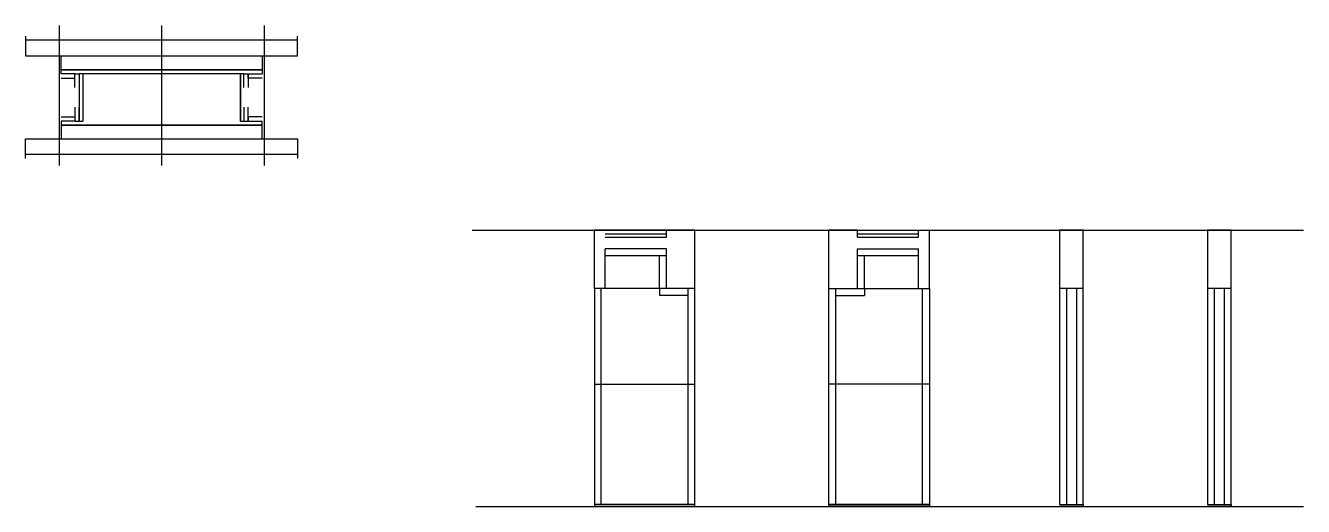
# Model space of a CAD drawing. Header units: metres. Extents: x 2650 to 3947, y 2929 to 3416.
import ezdxf

# ---------------------------------------------------------------- set-up
doc = ezdxf.new("R2010")
doc.units = ezdxf.units.M
for name, color, linetype in [('CHAPA', 7, 'Continuous'), ('COTA', 7, 'Continuous'), ('Hachura', 7, 'Continuous'), ('Madeira', 7, 'Continuous'), ('Nível', 7, 'Continuous'), ('Painéis', 7, 'Continuous'), ('Perfil Metálico', 7, 'Continuous'), ('SARR_2.2x7', 7, 'Continuous'), ('SARRAFO', 7, 'Continuous')]:
    doc.layers.add(name, color=color, linetype=linetype)

msp = doc.modelspace()

# ---------------------------------------------------------------- linework, layer by layer
at = {"layer": 'CHAPA', "color": 7, "lineweight": 25}
for points in [[(2686.4, 3367.6), (2686.4, 3371.6), (2890.4, 3371.6), (2890.4, 3367.6)], [(2686.4, 3367.6), (2686.4, 3371.6), (2890.4, 3371.6), (2890.4, 3367.6)], [(2708.4, 3367.6), (2704.8, 3367.6), (2704.8, 3319.6), (2708.4, 3319.6)], [(2708.4, 3367.6), (2704.8, 3367.6), (2704.8, 3319.6), (2708.4, 3319.6)], [(2872, 3367.6), (2868.4, 3367.6), (2868.4, 3319.6), (2872, 3319.6)], [(2872, 3367.6), (2868.4, 3367.6), (2868.4, 3319.6), (2872, 3319.6)], [(2686.4, 3319.6), (2686.4, 3315.6), (2890.4, 3315.6), (2890.4, 3319.6)], [(2686.4, 3319.6), (2686.4, 3315.6), (2890.4, 3315.6), (2890.4, 3319.6)]]:
    msp.add_lwpolyline(points, dxfattribs=at)
at = {"layer": 'COTA', "color": 7, "lineweight": 25}
for p, q in [((3329.7, 3208.9), (3227.7, 3208.9)), ((3227.7, 3149.9), (3227.7, 3208.9)), ((3329.7, 3149.9), (3329.7, 3208.9)), ((3465.7, 3149.9), (3465.7, 3208.9)), ((3494.7, 3208.9), (3465.7, 3208.9)), ((3556.7, 3208.9), (3567.7, 3208.9)), ((3567.7, 3149.9), (3567.7, 3208.9))]:
    msp.add_line(p, q, dxfattribs=at)
for points in [[(3723.8, 3149.9), (3723.8, 3208.9), (3699.8, 3208.9), (3699.8, 3149.9)], [(3873.7, 3149.9), (3873.7, 3208.9), (3849.7, 3208.9), (3849.7, 3149.9)]]:
    msp.add_lwpolyline(points, dxfattribs=at)
at = {"layer": 'Hachura', "color": 7, "lineweight": 25}
for p, q in [((2684.4, 3416.4), (2684.4, 3274.6)), ((2788.4, 3416.4), (2788.4, 3274.6)), ((2892.4, 3416.4), (2892.4, 3274.6))]:
    msp.add_line(p, q, dxfattribs=at)
at = {"layer": 'Madeira', "color": 7, "lineweight": 25}
for points in [[(2890.4, 3385.6), (2890.4, 3371.6), (2686.4, 3371.6), (2686.5, 3385.6)], [(2890.4, 3301.6), (2890.4, 3315.6), (2686.4, 3315.6), (2686.5, 3301.6)]]:
    msp.add_lwpolyline(points, dxfattribs=at)
at = {"layer": 'Nível', "color": 7, "lineweight": 25}
for p, q in [((3103.8, 3208.9), (3947.2, 3208.9)), ((3107.4, 2928.9), (3947.2, 2928.9))]:
    msp.add_line(p, q, dxfattribs=at)
at = {"layer": 'Painéis', "color": 7, "lineweight": 25}
for p, q in [((3494.7, 3208.9), (3556.7, 3208.9)), ((3494.7, 3201.9), (3494.7, 3208.9)), ((3556.7, 3201.9), (3556.7, 3208.9)), ((3494.7, 3201.9), (3556.7, 3201.9)), ((3300.7, 3189.9), (3238.7, 3189.9)), ((3238.7, 3149.9), (3238.7, 3189.9)), ((3300.7, 3149.9), (3300.7, 3189.9)), ((3494.7, 3189.9), (3556.7, 3189.9)), ((3494.7, 3149.9), (3494.7, 3189.9)), ((3556.7, 3149.9), (3556.7, 3189.9)), ((3227.7, 3149.9), (3227.7, 2928.9)), ((3329.7, 3149.9), (3227.7, 3149.9)), ((3238.7, 3149.9), (3227.7, 3149.9)), ((3329.7, 3149.9), (3300.7, 3149.9)), ((3329.7, 2928.9), (3329.7, 3149.9)), ((3465.7, 2928.9), (3465.7, 3149.9)), ((3465.7, 3149.9), (3567.7, 3149.9)), ((3465.7, 3149.9), (3494.7, 3149.9)), ((3567.7, 3149.9), (3567.7, 2928.9)), ((3699.8, 3149.9), (3699.8, 2930.9)), ((3723.8, 3149.9), (3699.8, 3149.9)), ((3723.8, 2930.9), (3723.8, 3149.9)), ((3849.7, 3149.9), (3849.7, 2930.9)), ((3873.7, 3149.9), (3849.7, 3149.9)), ((3873.7, 2930.9), (3873.7, 3149.9)), ((3227.7, 3052.9), (3329.7, 3052.9)), ((3567.7, 3052.9), (3465.7, 3052.9)), ((3227.7, 2930.9), (3329.7, 2930.9)), ((3567.7, 2930.9), (3465.7, 2930.9)), ((3699.8, 2930.9), (3723.8, 2930.9)), ((3849.7, 2930.9), (3873.7, 2930.9))]:
    msp.add_line(p, q, dxfattribs=at)
for points in [[(2868.4, 3319.6), (2868.4, 3367.6), (2708.4, 3367.6), (2708.4, 3319.6)], [(3238.7, 3201.9), (3300.7, 3201.9), (3300.7, 3208.9), (3238.7, 3208.9)], [(3329.7, 2930.9), (3227.7, 2930.9), (3227.7, 2928.9), (3329.7, 2928.9)], [(3465.7, 2930.9), (3567.7, 2930.9), (3567.7, 2928.9), (3465.7, 2928.9)], [(3699.8, 2930.9), (3723.8, 2930.9), (3723.8, 2928.9), (3699.8, 2928.9)], [(3849.7, 2930.9), (3873.7, 2930.9), (3873.7, 2928.9), (3849.7, 2928.9)]]:
    msp.add_lwpolyline(points, dxfattribs=at)
at = {"layer": 'Perfil Metálico', "color": 7, "lineweight": 25}
for points in [[(2650.4, 3405.6), (2650.4, 3385.6), (2926.4, 3385.6), (2926.4, 3405.6)], [(2926.4, 3389.6), (2926.4, 3401.6), (2650.4, 3401.6), (2650.4, 3389.6)], [(2650.4, 3281.6), (2650.4, 3301.6), (2926.4, 3301.6), (2926.4, 3281.6)], [(2926.4, 3297.6), (2926.4, 3285.6), (2650.4, 3285.6), (2650.4, 3297.6)]]:
    msp.add_lwpolyline(points, dxfattribs=at)
at = {"layer": 'SARR_2.2x7', "color": 7, "lineweight": 25}
for p, q in [((3238.7, 3205.4), (3300.7, 3205.4)), ((3494.7, 3205.4), (3556.7, 3205.4)), ((3300.7, 3182.9), (3238.7, 3182.9)), ((3293.7, 3149.9), (3293.7, 3182.9)), ((3556.7, 3182.9), (3494.7, 3182.9)), ((3501.7, 3149.9), (3501.7, 3182.9)), ((3234.7, 3052.9), (3234.7, 3149.9)), ((3234.7, 3149.9), (3234.7, 3149.9)), ((3300.7, 3149.9), (3293.7, 3149.9)), ((3293.7, 3149.9), (3293.7, 3142.9)), ((3322.7, 3142.9), (3293.7, 3142.9)), ((3322.7, 3052.9), (3322.7, 3149.9)), ((3322.7, 3149.9), (3322.7, 3149.9)), ((3472.7, 3052.9), (3472.7, 3149.9)), ((3472.7, 3149.9), (3472.7, 3149.9)), ((3472.7, 3142.9), (3501.7, 3142.9)), ((3494.7, 3149.9), (3501.7, 3149.9)), ((3501.7, 3149.9), (3501.7, 3142.9)), ((3560.7, 3052.9), (3560.7, 3149.9)), ((3706.8, 3149.9), (3706.8, 2930.9)), ((3716.8, 3149.9), (3716.8, 2930.9)), ((3856.7, 3149.9), (3856.7, 2930.9)), ((3866.7, 3149.9), (3866.7, 2930.9)), ((3234.7, 2930.9), (3234.7, 3052.9)), ((3322.7, 2930.9), (3322.7, 3052.9)), ((3472.7, 2930.9), (3472.7, 3052.9)), ((3560.7, 2930.9), (3560.7, 3052.9)), ((3234.7, 2930.9), (3234.7, 2930.9)), ((3322.7, 2930.9), (3322.7, 2930.9)), ((3472.7, 2930.9), (3472.7, 2930.9)), ((3560.7, 2930.9), (3560.7, 2930.9))]:
    msp.add_line(p, q, dxfattribs=at)
at = {"layer": 'SARRAFO', "color": 7, "lineweight": 25}
for points in [[(2686.4, 3363.2), (2700.4, 3363.2), (2700.4, 3367.6), (2686.4, 3367.6)], [(2700.4, 3353.6), (2700.4, 3367.6), (2704.8, 3367.6), (2704.8, 3353.6)], [(2872, 3353.6), (2872, 3367.6), (2876.4, 3367.6), (2876.4, 3353.6)], [(2890.4, 3363.2), (2876.4, 3363.2), (2876.4, 3367.6), (2890.4, 3367.6)], [(2700.4, 3333.6), (2700.4, 3319.6), (2704.8, 3319.6), (2704.8, 3333.6)], [(2872, 3333.6), (2872, 3319.6), (2876.4, 3319.6), (2876.4, 3333.6)], [(2686.4, 3324), (2700.4, 3324), (2700.4, 3319.6), (2686.4, 3319.6)], [(2890.4, 3324), (2876.4, 3324), (2876.4, 3319.6), (2890.4, 3319.6)]]:
    msp.add_lwpolyline(points, dxfattribs=at)

doc.saveas('drawing.dxf')
